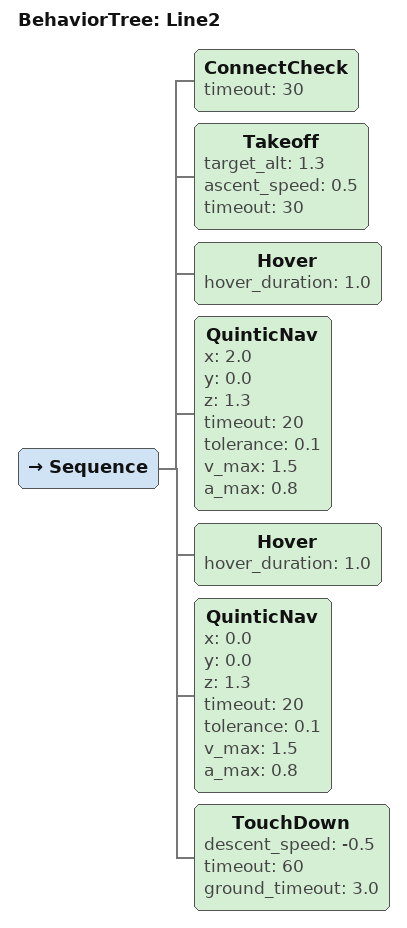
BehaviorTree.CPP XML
<root main_tree_to_execute="Line2">
    <BehaviorTree ID="Line2">
        <Sequence>
            <ConnectCheck timeout="30" />
            <Takeoff target_alt="1.3" ascent_speed="0.5" timeout="30" />
            <Hover hover_duration="1.0" />
            <QuinticNav x="2.0" y="0.0" z="1.3"
                        timeout="20" tolerance="0.1"
                        v_max="1.5" a_max="0.8" />
            <Hover hover_duration="1.0" />
            <QuinticNav x="0.0" y="0.0" z="1.3"
                        timeout="20" tolerance="0.1"
                        v_max="1.5" a_max="0.8" />
            <TouchDown descent_speed="-0.5" timeout="60"
                       ground_timeout="3.0" />
        </Sequence>
    </BehaviorTree>
</root>
